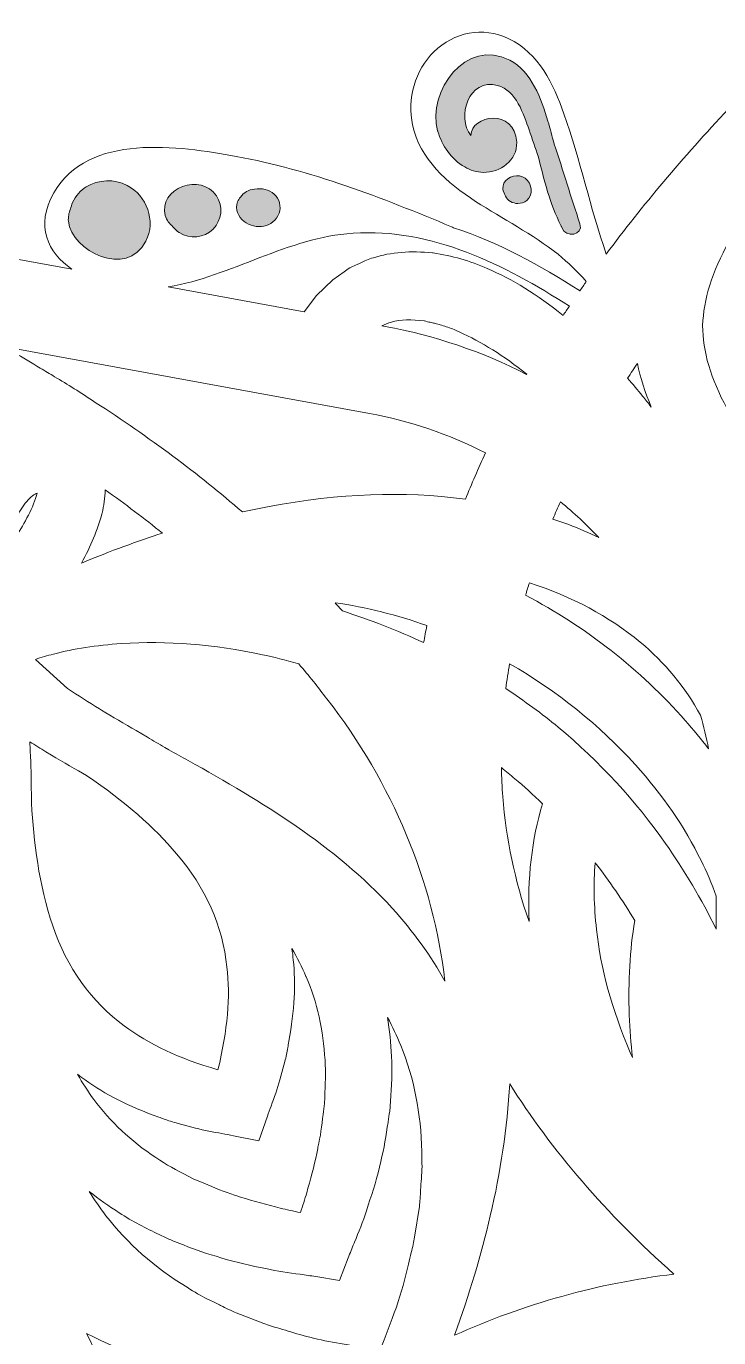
# Model space of a CAD drawing. Header units: millimetres. Extents: x -197 to 1097, y -667 to 136.
# Drawn here: x 317.7 to 382, y 10.8 to 132.6 of the extents above; entities that cross this region are included whole.
import ezdxf

# ---------------------------------------------------------------- set-up
doc = ezdxf.new("R2010")
doc.units = ezdxf.units.MM
doc.header["$MEASUREMENT"] = 0
doc.layers.add('engraving', color=7, linetype='Continuous')
doc.layers.add('Layer 5', color=7, linetype='Continuous')

# ---------------------------------------------------------------- blocks, each defined once
blk = doc.blocks.new('block 2')
at = {"layer": 'engraving'}
h = blk.add_hatch(color=1, dxfattribs=at)
h.dxf.hatch_style = 2
edge = h.paths.add_edge_path()
edge.add_spline(control_points=[(355.96, 122.85), (356.33, 121.57), (357.23, 120.26), (358.45, 119.56), (358.97, 119.26), (359.56, 119.07), (360.18, 119.06), (361.75, 119.02), (363.36, 120.19), (363.28, 121.85), (363.12, 125.05), (359.04, 124.39), (359.02, 122.48), (357.69, 124.2), (358.8, 127.84), (361.51, 127.13), (363.23, 126.67), (363.93, 124.44), (364.43, 123), (364.73, 122.17), (365.01, 121.33), (365.3, 120.48), (365.83, 118.31), (366.36, 116.16), (367.39, 114.12), (367.41, 114.09), (367.43, 114.06), (367.44, 114.04), (367.46, 114), (367.47, 113.96), (367.48, 113.93), (367.83, 112.89), (369.51, 113.23), (369.16, 114.27), (368.33, 116.72), (367.6, 119.23), (366.75, 121.69), (366.58, 122.4), (366.39, 123.11), (366.18, 123.82), (365.56, 125.88), (364.69, 128.38), (362.63, 129.47), (358.59, 131.61), (354.94, 126.55), (355.94, 122.91), (355.94, 122.89), (355.95, 122.87), (355.96, 122.85)], knot_values=[0, 0, 0, 0, 1, 1, 1, 2, 2, 2, 3, 3, 3, 4, 4, 4, 5, 5, 5, 6, 6, 6, 7, 7, 7, 8, 8, 8, 9, 9, 9, 10, 10, 10, 11, 11, 11, 12, 12, 12, 13, 13, 13, 14, 14, 14, 15, 15, 15, 16, 16, 16, 16], degree=3, periodic=1)
h = blk.add_hatch(color=1, dxfattribs=at)
h.dxf.hatch_style = 2
edge = h.paths.add_edge_path()
edge.add_spline(control_points=[(328.85, 112.67), (329.8, 114.54), (328.93, 116.91), (327.1, 117.85), (325.91, 118.47), (324.42, 118.39), (323.31, 117.71), (322.77, 117.37), (322.32, 116.89), (322.04, 116.26), (321.95, 116.06), (321.9, 115.86), (321.85, 115.66), (321.68, 115.28), (321.62, 114.9), (321.65, 114.51), (321.93, 111.76), (327.08, 109.18), (328.85, 112.67)], knot_values=[0, 0, 0, 0, 1, 1, 1, 2, 2, 2, 3, 3, 3, 4, 4, 4, 5, 5, 5, 6, 6, 6, 6], degree=3, periodic=1)
h = blk.add_hatch(color=1, dxfattribs=at)
h.dxf.hatch_style = 2
edge = h.paths.add_edge_path()
edge.add_spline(control_points=[(335.08, 113.78), (335.91, 114.61), (336.05, 115.92), (335.39, 116.89), (334.68, 117.93), (333.38, 118.17), (332.24, 117.74), (331.14, 117.32), (330.29, 116.27), (330.65, 115.04), (330.78, 114.62), (331.03, 114.27), (331.36, 114.01), (331.53, 113.79), (331.73, 113.6), (331.95, 113.46), (332.94, 112.84), (334.25, 112.95), (335.08, 113.78)], knot_values=[0, 0, 0, 0, 1, 1, 1, 2, 2, 2, 3, 3, 3, 4, 4, 4, 5, 5, 5, 6, 6, 6, 6], degree=3, periodic=1)
h = blk.add_hatch(color=1, dxfattribs=at)
h.dxf.hatch_style = 2
edge = h.paths.add_edge_path()
edge.add_spline(control_points=[(364.06, 118.51), (363.43, 118.96), (362.44, 118.73), (362.1, 118.05), (361.94, 117.71), (361.95, 117.36), (362.16, 117.08), (362.18, 117.01), (362.2, 116.93), (362.23, 116.86), (362.23, 116.86), (362.23, 116.86), (362.23, 116.86), (362.45, 116.4), (362.91, 116.17), (363.38, 116.17), (363.68, 116.17), (363.98, 116.26), (364.21, 116.45), (364.87, 116.99), (364.73, 118.03), (364.06, 118.51)], knot_values=[0, 0, 0, 0, 1, 1, 1, 2, 2, 2, 3, 3, 3, 4, 4, 4, 5, 5, 5, 6, 6, 6, 7, 7, 7, 7], degree=3, periodic=1)
h = blk.add_hatch(color=1, dxfattribs=at)
h.dxf.hatch_style = 2
edge = h.paths.add_edge_path()
edge.add_spline(control_points=[(337.96, 114.5), (339.02, 113.69), (340.73, 113.89), (341.21, 115.26), (341.43, 115.89), (341.27, 116.58), (340.77, 117.04), (340.28, 117.5), (339.58, 117.6), (338.93, 117.51), (338.4, 117.44), (337.9, 117.2), (337.63, 116.75), (337.51, 116.63), (337.42, 116.48), (337.36, 116.32), (337.12, 115.64), (337.41, 114.93), (337.96, 114.5)], knot_values=[0, 0, 0, 0, 1, 1, 1, 2, 2, 2, 3, 3, 3, 4, 4, 4, 5, 5, 5, 6, 6, 6, 6], degree=3, periodic=1)
at = {"layer": 'engraving', "lineweight": 0}
for points, knots in [([(355.96, 122.85), (356.33, 121.57), (357.23, 120.26), (358.45, 119.56), (358.97, 119.26), (359.56, 119.07), (360.18, 119.06), (361.75, 119.02), (363.36, 120.19), (363.28, 121.85), (363.12, 125.05), (359.04, 124.39), (359.02, 122.48), (357.69, 124.2), (358.8, 127.84), (361.51, 127.13), (363.23, 126.67), (363.93, 124.44), (364.43, 123), (364.73, 122.17), (365.01, 121.33), (365.3, 120.48), (365.83, 118.31), (366.36, 116.16), (367.39, 114.12), (367.41, 114.09), (367.43, 114.06), (367.44, 114.04), (367.46, 114), (367.47, 113.96), (367.48, 113.93), (367.83, 112.89), (369.51, 113.23), (369.16, 114.27), (368.33, 116.72), (367.6, 119.23), (366.75, 121.69), (366.58, 122.4), (366.39, 123.11), (366.18, 123.82), (365.56, 125.88), (364.69, 128.38), (362.63, 129.47), (358.59, 131.61), (354.94, 126.55), (355.94, 122.91), (355.94, 122.89), (355.95, 122.87), (355.96, 122.85)], [0, 0, 0, 0, 1, 1, 1, 2, 2, 2, 3, 3, 3, 4, 4, 4, 5, 5, 5, 6, 6, 6, 7, 7, 7, 8, 8, 8, 9, 9, 9, 10, 10, 10, 11, 11, 11, 12, 12, 12, 13, 13, 13, 14, 14, 14, 15, 15, 15, 16, 16, 16, 16]), ([(328.85, 112.67), (329.8, 114.54), (328.93, 116.91), (327.1, 117.85), (325.91, 118.47), (324.42, 118.39), (323.31, 117.71), (322.77, 117.37), (322.32, 116.89), (322.04, 116.26), (321.95, 116.06), (321.9, 115.86), (321.85, 115.66), (321.68, 115.28), (321.62, 114.9), (321.65, 114.51), (321.93, 111.76), (327.08, 109.18), (328.85, 112.67)], [0, 0, 0, 0, 1, 1, 1, 2, 2, 2, 3, 3, 3, 4, 4, 4, 5, 5, 5, 6, 6, 6, 6]), ([(335.08, 113.78), (335.91, 114.61), (336.05, 115.92), (335.39, 116.89), (334.68, 117.93), (333.38, 118.17), (332.24, 117.74), (331.14, 117.32), (330.29, 116.27), (330.65, 115.04), (330.78, 114.62), (331.03, 114.27), (331.36, 114.01), (331.53, 113.79), (331.73, 113.6), (331.95, 113.46), (332.94, 112.84), (334.25, 112.95), (335.08, 113.78)], [0, 0, 0, 0, 1, 1, 1, 2, 2, 2, 3, 3, 3, 4, 4, 4, 5, 5, 5, 6, 6, 6, 6]), ([(364.06, 118.51), (363.43, 118.96), (362.44, 118.73), (362.1, 118.05), (361.94, 117.71), (361.95, 117.36), (362.16, 117.08), (362.18, 117.01), (362.2, 116.93), (362.23, 116.86), (362.23, 116.86), (362.23, 116.86), (362.23, 116.86), (362.45, 116.4), (362.91, 116.17), (363.38, 116.17), (363.68, 116.17), (363.98, 116.26), (364.21, 116.45), (364.87, 116.99), (364.73, 118.03), (364.06, 118.51)], [0, 0, 0, 0, 1, 1, 1, 2, 2, 2, 3, 3, 3, 4, 4, 4, 5, 5, 5, 6, 6, 6, 7, 7, 7, 7]), ([(337.96, 114.5), (339.02, 113.69), (340.73, 113.89), (341.21, 115.26), (341.43, 115.89), (341.27, 116.58), (340.77, 117.04), (340.28, 117.5), (339.58, 117.6), (338.93, 117.51), (338.4, 117.44), (337.9, 117.2), (337.63, 116.75), (337.51, 116.63), (337.42, 116.48), (337.36, 116.32), (337.12, 115.64), (337.41, 114.93), (337.96, 114.5)], [0, 0, 0, 0, 1, 1, 1, 2, 2, 2, 3, 3, 3, 4, 4, 4, 5, 5, 5, 6, 6, 6, 6])]:
    blk.add_open_spline(points, degree=3, knots=knots, dxfattribs=at)

msp = doc.modelspace()

# ---------------------------------------------------------------- linework, layer by layer
at = {"layer": 'Layer 5', "lineweight": 0}
for points, knots in [([(577.26, -48.98), (577.26, -48.98), (556.16, -24.14), (556.16, -24.14), (558.66, -25.37), (561.46, -25.24), (563.31, -22.13), (566.59, -16.58), (561.23, -9.82), (557.77, -5.76), (553.22, -0.39), (547.68, 4.04), (542.12, 8.3), (542.05, 8.35), (541.99, 8.38), (541.92, 8.41), (539.24, 10.86), (536.13, 12.85), (532.93, 14.61), (533.15, 15.09), (533.37, 15.57), (533.59, 16.05), (534.04, 15.91), (534.5, 15.76), (534.95, 15.58), (537.78, 14.45), (540.34, 12.81), (543.03, 11.41), (545.81, 9.98), (549.04, 8.88), (552.11, 9.89), (554.45, 10.66), (556.4, 12.63), (557, 15.01), (557.64, 17.52), (556.78, 20.13), (554.58, 21.64), (552.02, 23.39), (548.84, 23.11), (545.98, 22.58), (542.37, 21.91), (538.84, 20.85), (535.28, 20.02), (537.09, 24.45), (538.75, 29.15), (540.25, 34.11), (540.57, 35.17), (540.43, 36.35), (539.86, 37.34), (539.29, 38.32), (538.34, 39.04), (537.25, 39.29), (531.4, 40.66), (525.73, 41.67), (520.3, 42.32), (523.17, 45.55), (526.39, 48.49), (529.22, 51.79), (531.11, 54), (532.93, 56.62), (532.7, 59.71), (532.5, 62.37), (530.67, 64.42), (528.17, 65.12), (525.81, 65.79), (523.13, 65.09), (521.29, 63.45), (518.88, 61.29), (518.22, 57.94), (518.07, 54.82), (517.93, 51.79), (518.07, 48.75), (517.64, 45.74), (517.49, 44.69), (517.24, 43.67), (516.92, 42.68), (516.53, 42.71), (516.13, 42.76), (515.74, 42.79), (515.91, 46.98), (515.82, 51.27), (514.92, 55.37), (514.92, 55.43), (514.93, 55.51), (514.91, 55.59), (514.01, 62.54), (512.94, 69.55), (510.57, 76.17), (508.78, 81.2), (505.61, 89.22), (499.16, 89.15), (495.82, 89.11), (494.27, 87.09), (493.91, 84.59), (493.91, 84.59), (484.42, 111.18), (484.42, 111.18), (484.42, 111.18), (483.8, 112.89), (483.8, 112.89), (483.1, 114.68), (481.28, 115.73), (479.35, 115.44), (479.35, 115.44), (446.04, 109.36), (446.04, 109.36), (448.87, 110.84), (450.71, 113.54), (448.72, 117.06), (445.56, 122.68), (437.03, 121.42), (431.78, 120.46), (424.86, 119.19), (418.25, 116.62), (411.78, 113.92), (411.71, 113.89), (411.65, 113.85), (411.59, 113.81), (408.18, 112.73), (404.95, 111.07), (401.88, 109.22), (401.57, 109.66), (401.25, 110.1), (400.93, 110.54), (401.24, 110.82), (401.56, 111.1), (401.89, 111.36), (404.29, 113.24), (406.99, 114.64), (409.54, 116.28), (412.17, 117.96), (414.73, 120.21), (415.4, 123.38), (415.91, 125.79), (415.17, 128.46), (413.41, 130.17), (411.56, 131.98), (408.87, 132.54), (406.46, 131.38), (403.67, 130.04), (402.31, 127.15), (401.35, 124.41), (400.15, 121.01), (399.3, 117.5), (398.27, 114.06), (395.43, 117.68), (392.31, 121.32), (388.91, 124.94), (388.15, 125.75), (387.06, 126.21), (385.92, 126.21), (384.78, 126.21), (383.69, 125.75), (382.93, 124.93), (378.72, 120.45), (374.93, 115.95), (371.6, 111.47), (370.12, 115.75), (369.18, 120.22), (367.66, 124.5), (366.7, 127.24), (365.34, 130.13), (362.55, 131.47), (360.14, 132.63), (357.45, 132.07), (355.6, 130.26), (353.84, 128.55), (353.1, 125.88), (353.61, 123.46), (354.28, 120.3), (356.84, 118.05), (359.47, 116.36), (362.02, 114.73), (364.72, 113.33), (367.12, 111.45), (368.09, 110.68), (368.95, 109.82), (369.74, 108.91), (369.54, 108.62), (369.34, 108.34), (369.14, 108.05), (369.13, 108.06), (369.11, 108.07), (369.1, 108.08), (365.45, 110.42), (361.56, 112.59), (357.42, 113.9), (357.36, 113.94), (357.3, 113.98), (357.23, 114.01), (350.76, 116.7), (344.15, 119.28), (337.23, 120.54), (331.98, 121.5), (323.45, 122.77), (320.29, 117.15), (318.55, 114.07), (319.74, 111.62), (321.96, 110.06), (321.96, 110.06), (294.25, 115.12), (294.25, 115.12), (294.25, 115.12), (292.46, 115.44), (292.46, 115.44), (290.56, 115.73), (288.74, 114.68), (288.03, 112.87), (288.03, 112.87), (275.71, 78.36), (275.71, 78.36), (276.97, 82.41), (276.15, 87.37), (270.89, 87.43), (264.45, 87.5), (261.28, 79.48), (259.48, 74.45), (257.12, 67.83), (256.04, 60.81), (255.14, 53.86), (255.13, 53.78), (255.13, 53.71), (255.14, 53.64), (254.35, 50.05), (254.18, 46.31), (254.27, 42.62), (253.75, 42.56), (253.24, 42.52), (252.72, 42.46), (252.6, 42.97), (252.49, 43.49), (252.42, 44.02), (251.98, 47.03), (252.12, 50.07), (251.98, 53.1), (251.84, 56.22), (251.17, 59.56), (248.76, 61.72), (246.93, 63.37), (244.25, 64.07), (241.88, 63.4), (239.39, 62.7), (237.56, 60.65), (237.36, 57.99), (237.12, 54.9), (238.95, 52.28), (240.84, 50.07), (243.27, 47.23), (246.01, 44.65), (248.55, 41.93), (244.04, 41.28), (239.37, 40.41), (234.59, 39.29), (233.5, 39.04), (232.55, 38.32), (231.98, 37.34), (231.41, 36.35), (231.27, 35.17), (231.59, 34.11), (233.35, 28.31), (235.32, 22.84), (237.5, 17.78), (232.94, 18.63), (228.5, 20.09), (223.92, 20.94), (221.07, 21.48), (217.88, 21.75), (215.33, 20), (213.12, 18.49), (212.26, 15.89), (212.9, 13.38), (213.5, 11), (215.45, 9.02), (217.79, 8.26), (220.87, 7.25), (224.1, 8.34), (226.87, 9.78), (229.56, 11.17), (232.13, 12.81), (234.95, 13.94), (236.19, 14.44), (237.45, 14.77), (238.73, 15), (238.87, 14.69), (239.01, 14.38), (239.16, 14.07), (239.06, 14.06), (238.96, 14.03), (238.86, 13.98), (235.01, 11.98), (231.19, 9.7), (227.98, 6.77), (227.91, 6.75), (227.85, 6.71), (227.79, 6.66), (222.22, 2.41), (216.68, -2.03), (212.13, -7.39), (208.67, -11.46), (203.31, -18.21), (206.6, -23.76), (208.71, -27.33), (212.09, -26.98), (214.83, -25.15), (214.83, -25.15), (195.76, -47.59), (195.76, -47.59), (195.76, -47.59), (194.58, -48.98), (194.58, -48.98), (193.38, -50.49), (193.38, -52.59), (194.6, -54.11), (194.6, -54.11), (217.81, -81.43), (217.81, -81.43), (214.93, -78.44), (210.29, -76.92), (207.64, -81.4), (204.36, -86.94), (209.72, -93.7), (213.17, -97.77), (217.73, -103.13), (223.27, -107.56), (228.83, -111.82), (228.9, -111.87), (228.96, -111.9), (229.02, -111.93), (231.86, -114.52), (235.18, -116.61), (238.57, -118.43), (238.37, -118.87), (238.17, -119.31), (237.97, -119.76), (237.31, -119.58), (236.65, -119.36), (236, -119.1), (233.17, -117.97), (230.61, -116.33), (227.91, -114.94), (225.14, -113.5), (221.91, -112.41), (218.84, -113.42), (216.5, -114.18), (214.55, -116.16), (213.95, -118.53), (213.31, -121.04), (214.17, -123.65), (216.37, -125.16), (218.93, -126.91), (222.11, -126.64), (224.97, -126.1), (228.84, -125.38), (232.62, -124.23), (236.45, -123.37), (234.68, -127.72), (233.06, -132.33), (231.59, -137.18), (231.27, -138.25), (231.41, -139.43), (231.98, -140.41), (232.55, -141.4), (233.5, -142.11), (234.59, -142.37), (240.28, -143.7), (245.8, -144.69), (251.09, -145.34), (248.12, -148.78), (244.7, -151.85), (241.73, -155.32), (239.84, -157.53), (238.01, -160.14), (238.25, -163.23), (238.45, -165.9), (240.28, -167.94), (242.78, -168.65), (245.14, -169.31), (247.82, -168.61), (249.66, -166.97), (252.07, -164.81), (252.73, -161.47), (252.88, -158.35), (253.02, -155.32), (252.88, -152.28), (253.31, -149.26), (253.49, -148.02), (253.8, -146.84), (254.21, -145.68), (254.55, -145.72), (254.9, -145.75), (255.24, -145.78), (255.24, -145.81), (255.23, -145.84), (255.23, -145.87), (255.03, -150.2), (255.1, -154.65), (256.03, -158.89), (256.03, -158.96), (256.02, -159.03), (256.03, -159.11), (256.94, -166.06), (258.01, -173.07), (260.37, -179.7), (262.17, -184.72), (265.34, -192.75), (271.78, -192.67), (276.54, -192.62), (277.67, -188.56), (276.91, -184.8), (276.91, -184.8), (287.42, -214.25), (287.42, -214.25), (287.42, -214.25), (288.04, -215.96), (288.04, -215.96), (288.74, -217.76), (290.56, -218.81), (292.49, -218.52), (292.49, -218.52), (325.96, -212.4), (325.96, -212.4), (322.57, -213.73), (320.01, -216.64), (322.22, -220.59), (325.38, -226.2), (333.92, -224.94), (339.17, -223.98), (346.09, -222.72), (352.7, -220.14), (359.17, -217.45), (359.24, -217.42), (359.3, -217.38), (359.36, -217.34), (363.08, -216.16), (366.59, -214.29), (369.91, -212.23), (370.18, -212.61), (370.46, -212.99), (370.74, -213.37), (370.21, -213.91), (369.66, -214.41), (369.06, -214.88), (366.66, -216.76), (363.96, -218.16), (361.4, -219.8), (358.78, -221.48), (356.21, -223.73), (355.55, -226.9), (355.04, -229.31), (355.78, -231.98), (357.54, -233.7), (359.39, -235.5), (362.08, -236.07), (364.49, -234.91), (367.28, -233.57), (368.63, -230.68), (369.6, -227.93), (370.94, -224.16), (371.83, -220.24), (373.04, -216.44), (376.01, -220.29), (379.32, -224.16), (382.93, -228.01), (383.69, -228.82), (384.78, -229.29), (385.92, -229.29), (387.06, -229.29), (388.15, -228.82), (388.91, -228.01), (392.82, -223.85), (396.36, -219.67), (399.52, -215.51), (400.9, -219.63), (401.83, -223.91), (403.28, -228.02), (404.25, -230.76), (405.6, -233.66), (408.4, -235), (410.81, -236.15), (413.5, -235.59), (415.35, -233.79), (417.11, -232.07), (417.84, -229.4), (417.34, -226.99), (416.67, -223.82), (414.11, -221.57), (411.48, -219.89), (408.93, -218.25), (406.22, -216.85), (403.83, -214.97), (402.99, -214.31), (402.22, -213.58), (401.52, -212.8), (401.75, -212.48), (401.98, -212.15), (402.21, -211.83), (405.76, -214.08), (409.52, -216.15), (413.53, -217.43), (413.58, -217.47), (413.65, -217.5), (413.72, -217.54), (420.19, -220.23), (426.8, -222.81), (433.72, -224.07), (438.97, -225.03), (447.5, -226.29), (450.66, -220.68), (452.78, -216.9), (450.53, -214.08), (447.36, -212.68), (447.36, -212.68), (477.59, -218.2), (477.59, -218.2), (477.59, -218.2), (479.38, -218.52), (479.38, -218.52), (481.28, -218.8), (483.1, -217.75), (483.81, -215.94), (483.81, -215.94), (494.72, -185.4), (494.72, -185.4), (494.79, -188.34), (496.28, -190.91), (500.06, -190.95), (506.5, -191.02), (509.67, -183), (511.47, -177.97), (513.83, -171.35), (514.9, -164.34), (515.81, -157.39), (515.82, -157.31), (515.82, -157.24), (515.81, -157.17), (516.63, -153.45), (516.78, -149.59), (516.67, -145.78), (517.16, -145.73), (517.65, -145.69), (518.14, -145.64), (518.3, -146.26), (518.44, -146.89), (518.53, -147.54), (518.96, -150.56), (518.82, -153.6), (518.96, -156.63), (519.11, -159.75), (519.78, -163.09), (522.19, -165.25), (524.02, -166.89), (526.7, -167.59), (529.06, -166.92), (531.56, -166.22), (533.39, -164.17), (533.59, -161.51), (533.83, -158.42), (532, -155.8), (530.11, -153.59), (527.59, -150.65), (524.75, -148), (522.14, -145.16), (527.01, -144.51), (532.06, -143.58), (537.26, -142.37), (538.34, -142.11), (539.29, -141.4), (539.86, -140.41), (540.43, -139.43), (540.57, -138.25), (540.25, -137.18), (538.57, -131.64), (536.69, -126.41), (534.63, -121.54), (538.78, -122.4), (542.85, -123.69), (547.02, -124.47), (549.88, -125), (553.07, -125.28), (555.62, -123.53), (557.83, -122.02), (558.69, -119.41), (558.05, -116.9), (557.44, -114.52), (555.5, -112.55), (553.16, -111.78), (550.08, -110.77), (546.85, -111.87), (544.08, -113.3), (541.38, -114.7), (538.82, -116.34), (536, -117.47), (535.08, -117.83), (534.16, -118.11), (533.22, -118.32), (533.05, -117.94), (532.87, -117.56), (532.7, -117.18), (536.34, -115.26), (539.93, -113.07), (542.97, -110.3), (543.03, -110.27), (543.1, -110.24), (543.16, -110.19), (548.73, -105.93), (554.26, -101.5), (558.82, -96.13), (562.27, -92.07), (567.64, -85.31), (564.35, -79.77), (562.49, -76.62), (559.66, -76.52), (557.13, -77.79), (557.13, -77.79), (576.08, -55.48), (576.08, -55.48), (576.08, -55.48), (577.26, -54.09), (577.26, -54.09), (578.46, -52.59), (578.46, -50.49), (577.26, -48.98)], [0, 0, 0, 0, 1, 1, 1, 2, 2, 2, 3, 3, 3, 4, 4, 4, 5, 5, 5, 6, 6, 6, 7, 7, 7, 8, 8, 8, 9, 9, 9, 10, 10, 10, 11, 11, 11, 12, 12, 12, 13, 13, 13, 14, 14, 14, 15, 15, 15, 16, 16, 16, 17, 17, 17, 18, 18, 18, 19, 19, 19, 20, 20, 20, 21, 21, 21, 22, 22, 22, 23, 23, 23, 24, 24, 24, 25, 25, 25, 26, 26, 26, 27, 27, 27, 28, 28, 28, 29, 29, 29, 30, 30, 30, 31, 31, 31, 32, 32, 32, 33, 33, 33, 34, 34, 34, 35, 35, 35, 36, 36, 36, 37, 37, 37, 38, 38, 38, 39, 39, 39, 40, 40, 40, 41, 41, 41, 42, 42, 42, 43, 43, 43, 44, 44, 44, 45, 45, 45, 46, 46, 46, 47, 47, 47, 48, 48, 48, 49, 49, 49, 50, 50, 50, 51, 51, 51, 52, 52, 52, 53, 53, 53, 54, 54, 54, 55, 55, 55, 56, 56, 56, 57, 57, 57, 58, 58, 58, 59, 59, 59, 60, 60, 60, 61, 61, 61, 62, 62, 62, 63, 63, 63, 64, 64, 64, 65, 65, 65, 66, 66, 66, 67, 67, 67, 68, 68, 68, 69, 69, 69, 70, 70, 70, 71, 71, 71, 72, 72, 72, 73, 73, 73, 74, 74, 74, 75, 75, 75, 76, 76, 76, 77, 77, 77, 78, 78, 78, 79, 79, 79, 80, 80, 80, 81, 81, 81, 82, 82, 82, 83, 83, 83, 84, 84, 84, 85, 85, 85, 86, 86, 86, 87, 87, 87, 88, 88, 88, 89, 89, 89, 90, 90, 90, 91, 91, 91, 92, 92, 92, 93, 93, 93, 94, 94, 94, 95, 95, 95, 96, 96, 96, 97, 97, 97, 98, 98, 98, 99, 99, 99, 100, 100, 100, 101, 101, 101, 102, 102, 102, 103, 103, 103, 104, 104, 104, 105, 105, 105, 106, 106, 106, 107, 107, 107, 108, 108, 108, 109, 109, 109, 110, 110, 110, 111, 111, 111, 112, 112, 112, 113, 113, 113, 114, 114, 114, 115, 115, 115, 116, 116, 116, 117, 117, 117, 118, 118, 118, 119, 119, 119, 120, 120, 120, 121, 121, 121, 122, 122, 122, 123, 123, 123, 124, 124, 124, 125, 125, 125, 126, 126, 126, 127, 127, 127, 128, 128, 128, 129, 129, 129, 130, 130, 130, 131, 131, 131, 132, 132, 132, 133, 133, 133, 134, 134, 134, 135, 135, 135, 136, 136, 136, 137, 137, 137, 138, 138, 138, 139, 139, 139, 140, 140, 140, 141, 141, 141, 142, 142, 142, 143, 143, 143, 144, 144, 144, 145, 145, 145, 146, 146, 146, 147, 147, 147, 148, 148, 148, 149, 149, 149, 150, 150, 150, 151, 151, 151, 152, 152, 152, 153, 153, 153, 154, 154, 154, 155, 155, 155, 156, 156, 156, 157, 157, 157, 158, 158, 158, 159, 159, 159, 160, 160, 160, 161, 161, 161, 162, 162, 162, 163, 163, 163, 164, 164, 164, 165, 165, 165, 166, 166, 166, 167, 167, 167, 168, 168, 168, 169, 169, 169, 170, 170, 170, 171, 171, 171, 172, 172, 172, 173, 173, 173, 174, 174, 174, 175, 175, 175, 176, 176, 176, 177, 177, 177, 178, 178, 178, 179, 179, 179, 180, 180, 180, 181, 181, 181, 182, 182, 182, 183, 183, 183, 184, 184, 184, 185, 185, 185, 186, 186, 186, 187, 187, 187, 188, 188, 188, 189, 189, 189, 190, 190, 190, 191, 191, 191, 192, 192, 192, 193, 193, 193, 194, 194, 194, 195, 195, 195, 196, 196, 196, 197, 197, 197, 198, 198, 198, 199, 199, 199, 200, 200, 200, 201, 201, 201, 202, 202, 202, 203, 203, 203, 204, 204, 204, 205, 205, 205, 206, 206, 206, 207, 207, 207, 207]), ([(382.99, 112.62), (383, 112.65), (383.02, 112.68), (383.05, 112.72), (383.05, 112.72), (383.05, 112.73), (383.05, 112.73), (383.97, 113.82), (384.93, 114.93), (385.92, 116.04), (387.2, 114.61), (388.45, 113.14), (389.65, 111.69), (390.77, 109.4), (391.37, 107.07), (391.38, 104.95), (391.35, 102.49), (390.56, 99.86), (389.03, 97.13), (389.03, 97.13), (389.01, 97.09), (389.01, 97.09), (388.73, 96.55), (388.38, 95.97), (387.88, 95.21), (387.88, 95.21), (387.27, 94.25), (387.27, 94.25), (387.27, 94.25), (386.59, 93.3), (386.59, 93.3), (386.37, 93), (386.15, 92.7), (385.91, 92.37), (385.68, 92.69), (385.46, 93), (385.23, 93.32), (385.23, 93.32), (384.57, 94.24), (384.57, 94.24), (384.57, 94.24), (383.94, 95.23), (383.94, 95.23), (383.59, 95.77), (383.19, 96.41), (382.81, 97.15), (381.31, 99.86), (380.55, 102.45), (380.55, 104.83), (380.63, 107.24), (381.45, 109.86), (382.99, 112.62)], [0, 0, 0, 0, 1, 1, 1, 2, 2, 2, 3, 3, 3, 4, 4, 4, 5, 5, 5, 6, 6, 6, 7, 7, 7, 8, 8, 8, 9, 9, 9, 10, 10, 10, 11, 11, 11, 12, 12, 12, 13, 13, 13, 14, 14, 14, 15, 15, 15, 16, 16, 16, 17, 17, 17, 17]), ([(348.08, 113.41), (355.42, 113.9), (362.15, 110.47), (368.17, 106.63), (367.97, 106.34), (367.78, 106.05), (367.59, 105.77), (365.18, 107.71), (362.87, 109.14), (360.55, 110.13), (358.95, 110.84), (357.27, 111.33), (355.52, 111.57), (355.52, 111.57), (355.46, 111.58), (355.46, 111.58), (353.45, 111.79), (351.6, 111.64), (349.97, 111.13), (349.5, 111), (349.12, 110.82), (348.8, 110.67), (348.73, 110.63), (348.65, 110.59), (348.52, 110.54), (348.52, 110.54), (347.98, 110.28), (347.98, 110.28), (347.98, 110.28), (347.79, 110.19), (347.79, 110.19), (347.59, 110.07), (347.41, 109.95), (347.25, 109.83), (347.25, 109.83), (346.2, 109.09), (346.2, 109.09), (346.2, 109.09), (344.68, 107.62), (344.68, 107.62), (344.68, 107.62), (343.56, 106.11), (343.56, 106.11), (343.56, 106.11), (330.93, 108.42), (330.93, 108.42), (336.79, 109.41), (342.03, 113.01), (348.08, 113.41)], [0, 0, 0, 0, 1, 1, 1, 2, 2, 2, 3, 3, 3, 4, 4, 4, 5, 5, 5, 6, 6, 6, 7, 7, 7, 8, 8, 8, 9, 9, 9, 10, 10, 10, 11, 11, 11, 12, 12, 12, 13, 13, 13, 14, 14, 14, 15, 15, 15, 16, 16, 16, 16]), ([(351.07, 104.74), (351.07, 104.74), (350.75, 104.8), (350.75, 104.8), (351.05, 104.95), (351.34, 105.07), (351.64, 105.15), (352.52, 105.39), (353.54, 105.42), (354.68, 105.26), (354.68, 105.26), (354.73, 105.26), (354.73, 105.26), (354.79, 105.25), (354.9, 105.22), (355, 105.19), (355.16, 105.15), (355.33, 105.11), (355.47, 105.08), (355.59, 105.05), (355.7, 105.03), (355.82, 105), (355.92, 104.98), (356.03, 104.96), (356.1, 104.94), (356.1, 104.94), (356.17, 104.91), (356.17, 104.91), (356.36, 104.85), (356.55, 104.78), (356.74, 104.72), (357.15, 104.58), (357.53, 104.45), (357.86, 104.29), (357.86, 104.29), (357.93, 104.26), (357.93, 104.26), (360.03, 103.3), (362.09, 102.01), (364.21, 100.31), (364.21, 100.31), (364.2, 100.3), (364.2, 100.3), (360.08, 102.41), (355.66, 103.91), (351.07, 104.74)], [0, 0, 0, 0, 1, 1, 1, 2, 2, 2, 3, 3, 3, 4, 4, 4, 5, 5, 5, 6, 6, 6, 7, 7, 7, 8, 8, 8, 9, 9, 9, 10, 10, 10, 11, 11, 11, 12, 12, 12, 13, 13, 13, 14, 14, 14, 15, 15, 15, 15]), ([(349.6, 96.67), (353.35, 95.99), (356.98, 94.75), (360.39, 93.01), (359.72, 91.56), (359.09, 90.12), (358.52, 88.7), (357.79, 88.8), (357.05, 88.88), (356.3, 88.95), (350.56, 89.46), (344.51, 88.99), (337.81, 87.52), (333.76, 91.03), (329.16, 94.46), (324.15, 97.69), (322.76, 98.61), (321.59, 99.37), (320.36, 100.08), (319.93, 100.34), (319.49, 100.6), (319.03, 100.88), (318.24, 101.36), (317.42, 101.85), (316.55, 102.35), (316.23, 102.53), (315.91, 102.7), (315.6, 102.88), (315.6, 102.88), (349.6, 96.67), (349.6, 96.67)], [0, 0, 0, 0, 1, 1, 1, 2, 2, 2, 3, 3, 3, 4, 4, 4, 5, 5, 5, 6, 6, 6, 7, 7, 7, 8, 8, 8, 9, 9, 9, 10, 10, 10, 10]), ([(374.49, 101.32), (374.76, 99.98), (375.2, 98.62), (375.78, 97.26), (375.52, 97.6), (375.25, 97.94), (374.97, 98.28), (374.53, 98.83), (374.06, 99.39), (373.58, 99.94), (373.88, 100.4), (374.18, 100.86), (374.49, 101.32)], [0, 0, 0, 0, 1, 1, 1, 2, 2, 2, 3, 3, 3, 4, 4, 4, 4]), ([(318.69, 89.04), (318.27, 87.67), (317.41, 86.23), (316.66, 84.96), (316.3, 84.36), (315.9, 83.73), (315.47, 83.05), (315.56, 83.44), (315.66, 83.84), (315.78, 84.23), (316.28, 85.96), (316.83, 87.2), (317.51, 88.15), (317.87, 88.63), (318.22, 88.98), (318.57, 89.18), (318.64, 89.22), (318.7, 89.25), (318.76, 89.27), (318.74, 89.2), (318.72, 89.12), (318.69, 89.04)], [0, 0, 0, 0, 1, 1, 1, 2, 2, 2, 3, 3, 3, 4, 4, 4, 5, 5, 5, 6, 6, 6, 7, 7, 7, 7]), ([(322.86, 82.77), (323.74, 84.37), (324.35, 85.84), (324.76, 87.34), (324.76, 87.34), (324.78, 87.41), (324.78, 87.41), (324.93, 88.07), (325.06, 88.8), (325.06, 89.57), (326.94, 88.24), (328.7, 86.91), (330.39, 85.55), (328.05, 84.81), (325.62, 83.91), (322.86, 82.77)], [0, 0, 0, 0, 1, 1, 1, 2, 2, 2, 3, 3, 3, 4, 4, 4, 5, 5, 5, 5]), ([(370.91, 85.15), (370, 85.58), (369.07, 85.98), (368.11, 86.34), (368.11, 86.34), (368.11, 86.34), (368.11, 86.34), (367.64, 86.52), (367.15, 86.7), (366.64, 86.86), (366.87, 87.4), (367.1, 87.93), (367.34, 88.47), (368.59, 87.44), (369.79, 86.33), (370.91, 85.15)], [0, 0, 0, 0, 1, 1, 1, 2, 2, 2, 3, 3, 3, 4, 4, 4, 5, 5, 5, 5]), ([(374.74, 75.44), (377.04, 73.52), (378.92, 71.24), (380.36, 68.64), (380.64, 67.61), (380.89, 66.57), (381.1, 65.52), (380.41, 66.42), (379.69, 67.3), (378.94, 68.15), (374.78, 72.86), (369.67, 76.87), (364.11, 79.78), (364.22, 80.17), (364.34, 80.56), (364.46, 80.95), (368.41, 79.67), (371.86, 77.82), (374.74, 75.44)], [0, 0, 0, 0, 1, 1, 1, 2, 2, 2, 3, 3, 3, 4, 4, 4, 5, 5, 5, 6, 6, 6, 6]), ([(346.41, 79.09), (349.32, 78.66), (352.18, 77.95), (354.95, 76.96), (354.84, 76.44), (354.73, 75.91), (354.64, 75.38), (352.19, 76.52), (349.65, 77.51), (347.09, 78.32), (346.86, 78.58), (346.64, 78.83), (346.41, 79.09)], [0, 0, 0, 0, 1, 1, 1, 2, 2, 2, 3, 3, 3, 4, 4, 4, 4]), ([(326.6, 75.3), (330.78, 75.57), (335.18, 75.22), (339.66, 74.26), (340.71, 74.04), (341.79, 73.77), (343.04, 73.41), (343.99, 72.3), (344.85, 71.24), (345.66, 70.16), (351.75, 62.32), (355.56, 53.15), (356.62, 43.95), (355.33, 46.28), (353.68, 48.55), (351.72, 50.72), (346.32, 56.59), (339.68, 60.56), (332.77, 64.44), (332.17, 64.77), (331.57, 65.1), (330.97, 65.43), (330.97, 65.43), (330.6, 65.64), (330.6, 65.64), (330.07, 65.96), (329.53, 66.28), (328.98, 66.61), (328.98, 66.61), (327.95, 67.21), (327.95, 67.21), (326.85, 67.86), (325.75, 68.5), (324.73, 69.1), (324.73, 69.1), (324.54, 69.23), (324.54, 69.23), (323.56, 69.84), (322.56, 70.48), (321.58, 71.12), (321.58, 71.12), (318.6, 73.83), (318.6, 73.83), (319.13, 74), (319.69, 74.17), (320.27, 74.32), (322.15, 74.81), (324.23, 75.13), (326.6, 75.3)], [0, 0, 0, 0, 1, 1, 1, 2, 2, 2, 3, 3, 3, 4, 4, 4, 5, 5, 5, 6, 6, 6, 7, 7, 7, 8, 8, 8, 9, 9, 9, 10, 10, 10, 11, 11, 11, 12, 12, 12, 13, 13, 13, 14, 14, 14, 15, 15, 15, 16, 16, 16, 16]), ([(381.82, 48.76), (380.43, 51.57), (378.85, 54.24), (377.11, 56.72), (374.36, 60.67), (370.99, 64.31), (367.12, 67.54), (365.63, 68.77), (364, 69.97), (362.27, 71.11), (362.37, 71.87), (362.49, 72.65), (362.62, 73.42), (366.99, 70.91), (371.01, 67.69), (374.28, 64.06), (374.28, 64.06), (374.31, 64.03), (374.31, 64.03), (376.84, 61.23), (378.89, 58.24), (380.41, 55.14), (380.93, 54.12), (381.39, 53.03), (381.82, 51.82), (381.82, 51.82), (381.82, 48.76), (381.82, 48.76)], [0, 0, 0, 0, 1, 1, 1, 2, 2, 2, 3, 3, 3, 4, 4, 4, 5, 5, 5, 6, 6, 6, 7, 7, 7, 8, 8, 8, 9, 9, 9, 9]), ([(335.54, 35.71), (331.91, 36.77), (329.13, 38.07), (326.84, 39.79), (323.81, 42), (321.51, 45.21), (320.19, 49.08), (318.88, 52.9), (318.45, 56.97), (318.21, 60.46), (318.21, 61.74), (318.2, 62.8), (318.17, 63.82), (318.17, 63.82), (318.16, 64.21), (318.16, 64.21), (318.13, 64.85), (318.1, 65.51), (318.06, 66.17), (318.56, 65.86), (319.06, 65.55), (319.54, 65.25), (319.54, 65.25), (320.07, 64.92), (320.07, 64.92), (321.21, 64.25), (322.36, 63.6), (323.34, 63.05), (326.96, 60.57), (329.61, 58.27), (331.7, 55.77), (334.37, 52.65), (335.99, 49.02), (336.37, 45.26), (336.7, 42.52), (336.43, 39.39), (335.54, 35.71)], [0, 0, 0, 0, 1, 1, 1, 2, 2, 2, 3, 3, 3, 4, 4, 4, 5, 5, 5, 6, 6, 6, 7, 7, 7, 8, 8, 8, 9, 9, 9, 10, 10, 10, 11, 11, 11, 12, 12, 12, 12]), ([(364.43, 49.48), (363.11, 53.28), (362.29, 57.17), (361.99, 61.08), (361.92, 61.96), (361.88, 62.86), (361.86, 63.77), (362.29, 63.43), (362.71, 63.09), (363.12, 62.74), (363.95, 62.04), (364.79, 61.27), (365.69, 60.4), (364.68, 57.13), (364.26, 53.47), (364.43, 49.48)], [0, 0, 0, 0, 1, 1, 1, 2, 2, 2, 3, 3, 3, 4, 4, 4, 5, 5, 5, 5]), ([(373.74, 40.79), (373.74, 40.79), (373.74, 40.79), (373.74, 40.79), (373.78, 39.46), (373.88, 38.15), (374.04, 36.86), (374.04, 36.86), (373.82, 37.32), (373.82, 37.32), (372.11, 41.39), (371.08, 45.12), (370.69, 48.73), (370.45, 50.92), (370.41, 53), (370.56, 54.94), (371.89, 53.24), (373.12, 51.44), (374.24, 49.57), (373.79, 46.84), (373.62, 43.89), (373.74, 40.79)], [0, 0, 0, 0, 1, 1, 1, 2, 2, 2, 3, 3, 3, 4, 4, 4, 5, 5, 5, 6, 6, 6, 7, 7, 7, 7]), ([(342.53, 45.92), (342.5, 46.27), (342.46, 46.62), (342.41, 46.97), (342.9, 46.13), (343.33, 45.26), (343.71, 44.38), (343.71, 44.38), (343.73, 44.35), (343.73, 44.35), (344.74, 41.99), (345.33, 39.39), (345.48, 36.59), (345.56, 35.5), (345.51, 34.36), (345.46, 33.14), (345.46, 33.14), (345.44, 32.58), (345.44, 32.58), (345.39, 32.25), (345.35, 31.92), (345.31, 31.57), (345.18, 30.51), (345.06, 29.5), (344.82, 28.51), (344.82, 28.51), (344.8, 28.4), (344.8, 28.4), (344.58, 27.2), (344.25, 25.99), (343.9, 24.72), (343.9, 24.72), (343.78, 24.29), (343.78, 24.29), (343.61, 23.68), (343.42, 23.09), (343.2, 22.45), (342.53, 22.58), (341.93, 22.71), (341.32, 22.86), (341.32, 22.86), (340.89, 22.98), (340.89, 22.98), (339.61, 23.31), (338.4, 23.62), (337.19, 24.05), (337.19, 24.05), (337.08, 24.08), (337.08, 24.08), (336.15, 24.35), (335.22, 24.75), (334.23, 25.17), (333.92, 25.3), (333.61, 25.44), (333.3, 25.56), (333.3, 25.56), (332.77, 25.83), (332.77, 25.83), (331.71, 26.38), (330.71, 26.9), (329.77, 27.56), (327.47, 29.08), (325.54, 30.89), (324.01, 32.96), (323.47, 33.7), (322.96, 34.48), (322.49, 35.29), (322.73, 35.11), (322.96, 34.94), (323.21, 34.77), (325.06, 33.43), (327.23, 32.33), (330.04, 31.31), (330.2, 31.26), (330.36, 31.2), (330.55, 31.13), (330.92, 31), (331.34, 30.85), (331.83, 30.72), (331.83, 30.72), (333.44, 30.3), (333.44, 30.3), (334.27, 30.07), (335.11, 29.93), (335.91, 29.79), (336.27, 29.72), (336.63, 29.66), (336.98, 29.59), (336.98, 29.59), (339.34, 29.1), (339.34, 29.1), (339.34, 29.1), (340.13, 31.39), (340.13, 31.39), (340.23, 31.7), (340.35, 32.02), (340.47, 32.34), (340.77, 33.13), (341.07, 33.95), (341.29, 34.79), (341.29, 34.79), (341.75, 36.47), (341.75, 36.47), (341.87, 36.92), (341.95, 37.34), (342.02, 37.77), (342.05, 37.94), (342.09, 38.12), (342.13, 38.36), (342.64, 41.27), (342.77, 43.68), (342.53, 45.92)], [0, 0, 0, 0, 1, 1, 1, 2, 2, 2, 3, 3, 3, 4, 4, 4, 5, 5, 5, 6, 6, 6, 7, 7, 7, 8, 8, 8, 9, 9, 9, 10, 10, 10, 11, 11, 11, 12, 12, 12, 13, 13, 13, 14, 14, 14, 15, 15, 15, 16, 16, 16, 17, 17, 17, 18, 18, 18, 19, 19, 19, 20, 20, 20, 21, 21, 21, 22, 22, 22, 23, 23, 23, 24, 24, 24, 25, 25, 25, 26, 26, 26, 27, 27, 27, 28, 28, 28, 29, 29, 29, 30, 30, 30, 31, 31, 31, 32, 32, 32, 33, 33, 33, 34, 34, 34, 35, 35, 35, 36, 36, 36, 37, 37, 37, 37]), ([(351.66, 36.96), (351.61, 38.18), (351.48, 39.39), (351.29, 40.57), (351.75, 39.72), (352.15, 38.85), (352.52, 37.96), (353.75, 34.96), (354.4, 31.64), (354.47, 28.1), (354.47, 28.1), (354.47, 27.88), (354.47, 27.88), (354.49, 27.09), (354.51, 26.34), (354.43, 25.61), (354.4, 25.26), (354.38, 24.91), (354.36, 24.55), (354.33, 23.98), (354.29, 23.45), (354.24, 23.02), (354.24, 23.02), (353.79, 20.16), (353.79, 20.16), (353.74, 19.74), (353.62, 19.25), (353.49, 18.74), (353.4, 18.38), (353.31, 18.03), (353.23, 17.66), (352.95, 16.35), (352.55, 15.05), (352.12, 13.67), (352.12, 13.67), (352.11, 13.66), (352.11, 13.66), (351.59, 12.24), (351.09, 10.94), (350.59, 9.69), (348.57, 9.98), (346.62, 10.32), (344.78, 10.69), (343.78, 10.93), (343.02, 11.13), (342.32, 11.36), (341.98, 11.47), (341.63, 11.57), (341.27, 11.68), (340.76, 11.82), (340.27, 11.95), (339.79, 12.16), (339.79, 12.16), (337.24, 13.14), (337.24, 13.14), (336.77, 13.33), (336.29, 13.57), (335.79, 13.82), (335.47, 13.98), (335.16, 14.13), (334.78, 14.31), (334.19, 14.57), (333.58, 14.94), (332.94, 15.34), (332.94, 15.34), (332.67, 15.51), (332.67, 15.51), (329.65, 17.34), (327.12, 19.58), (325.14, 22.16), (324.59, 22.88), (324.07, 23.63), (323.59, 24.41), (324.47, 23.7), (325.4, 23.04), (326.37, 22.43), (327.6, 21.61), (328.86, 21), (330.08, 20.4), (330.08, 20.4), (330.73, 20.09), (330.73, 20.09), (330.73, 20.09), (330.92, 20), (330.92, 20), (331.25, 19.87), (331.58, 19.74), (331.92, 19.61), (333.01, 19.17), (334.15, 18.72), (335.38, 18.39), (336.76, 17.92), (338.14, 17.63), (339.46, 17.35), (339.46, 17.35), (339.99, 17.24), (339.99, 17.24), (341.05, 17.01), (342.11, 16.86), (343.16, 16.72), (343.66, 16.65), (344.15, 16.58), (344.63, 16.51), (344.63, 16.51), (346.84, 16.15), (346.84, 16.15), (346.84, 16.15), (347.64, 18.24), (347.64, 18.24), (347.81, 18.69), (347.99, 19.14), (348.18, 19.6), (348.18, 19.6), (348.22, 19.69), (348.22, 19.69), (348.6, 20.63), (349, 21.6), (349.33, 22.61), (349.33, 22.61), (349.5, 23.14), (349.5, 23.14), (349.92, 24.43), (350.36, 25.76), (350.65, 27.19), (350.98, 28.42), (351.16, 29.63), (351.33, 30.81), (351.33, 30.81), (351.34, 30.89), (351.34, 30.89), (351.39, 31.21), (351.44, 31.53), (351.49, 31.85), (351.49, 31.85), (351.56, 32.8), (351.56, 32.8), (351.66, 34.15), (351.76, 35.56), (351.66, 36.96)], [0, 0, 0, 0, 1, 1, 1, 2, 2, 2, 3, 3, 3, 4, 4, 4, 5, 5, 5, 6, 6, 6, 7, 7, 7, 8, 8, 8, 9, 9, 9, 10, 10, 10, 11, 11, 11, 12, 12, 12, 13, 13, 13, 14, 14, 14, 15, 15, 15, 16, 16, 16, 17, 17, 17, 18, 18, 18, 19, 19, 19, 20, 20, 20, 21, 21, 21, 22, 22, 22, 23, 23, 23, 24, 24, 24, 25, 25, 25, 26, 26, 26, 27, 27, 27, 28, 28, 28, 29, 29, 29, 30, 30, 30, 31, 31, 31, 32, 32, 32, 33, 33, 33, 34, 34, 34, 35, 35, 35, 36, 36, 36, 37, 37, 37, 38, 38, 38, 39, 39, 39, 40, 40, 40, 41, 41, 41, 42, 42, 42, 43, 43, 43, 44, 44, 44, 45, 45, 45, 46, 46, 46, 46]), ([(362.63, 34.42), (366.49, 28.26), (371.61, 22.32), (377.89, 16.73), (370.9, 15.9), (363.92, 13.96), (357.51, 11.05), (358.89, 14.84), (359.98, 18.49), (360.83, 22.15), (361.79, 26.19), (362.39, 30.31), (362.63, 34.42)], [0, 0, 0, 0, 1, 1, 1, 2, 2, 2, 3, 3, 3, 4, 4, 4, 4]), ([(330.82, -10.48), (329.15, -2.41), (326.63, 4.88), (323.32, 11.22), (326.89, 9.46), (330.68, 8), (334.61, 6.87), (338.21, 5.81), (341.91, 4.97), (345.87, 4.31), (340.18, 0.2), (335.03, -4.86), (330.82, -10.48)], [0, 0, 0, 0, 1, 1, 1, 2, 2, 2, 3, 3, 3, 4, 4, 4, 4])]:
    msp.add_open_spline(points, degree=3, knots=knots, dxfattribs=at)

# ---------------------------------------------------------------- block references
at = {"layer": 'engraving'}
msp.add_blockref('block 2', (0, 0), dxfattribs=at)

doc.saveas('drawing.dxf')
